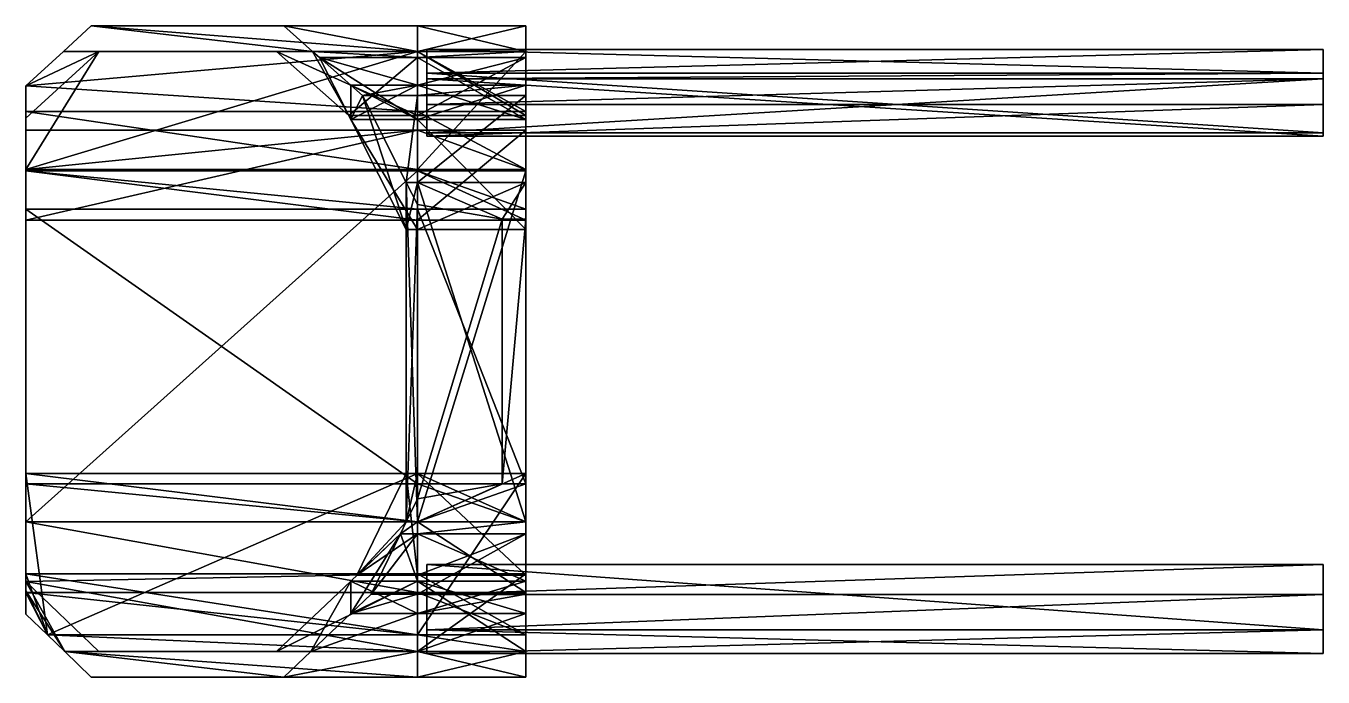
# Model space of a CAD drawing. Extents: x -406 to 144, y -10 to 266.
import ezdxf

# ---------------------------------------------------------------- set-up
doc = ezdxf.new("R2010")
doc.units = 0

msp = doc.modelspace()

# ---------------------------------------------------------------- meshes
at = {"layer": 'OBJECT000', "color": 50}
mesh = msp.add_polyface(dxfattribs=at)
corners = [(-236, 256, -52), (144, 256, -52), (144, 256, 52), (-236, 256, 52), (144, 246, 67.455574), (-236, 246, 67.455574), (-236, 246, -67), (144, 246, -67)]
mesh.append_faces([[corners[k] for k in face] for face in [(1, 3, 0), (2, 5, 3), (0, 7, 1), (6, 4, 7), (2, 7, 4), (0, 5, 6)]], dxfattribs={"vtx0": -1})
mesh.append_faces([[corners[k] for k in face] for face in [(1, 2, 3), (2, 4, 5), (0, 6, 7), (6, 5, 4), (2, 1, 7), (0, 3, 5)]], dxfattribs={"vtx2": -1})
at = {"layer": 'OBJECT001', "color": 50}
mesh = msp.add_polyface(dxfattribs=at)
corners = [(144, 10, 66.441254), (-236, 10, 66.441254), (-236, 24.926115, 88), (144, 24.926115, 88), (144, 10, 47.936783), (-236, 10, 47.936783), (144, 37.737644, 88), (-236, 37.737644, 88)]
mesh.append_faces([[corners[k] for k in face] for face in [(1, 3, 0), (5, 0, 4), (4, 7, 5), (2, 6, 3), (0, 6, 4), (1, 7, 2)]], dxfattribs={"vtx0": -1})
mesh.append_faces([[corners[k] for k in face] for face in [(1, 2, 3), (5, 1, 0), (4, 6, 7), (2, 7, 6), (0, 3, 6), (1, 5, 7)]], dxfattribs={"vtx2": -1})
at = {"layer": 'OBJECT002', "color": 50}
mesh = msp.add_polyface(dxfattribs=at)
corners = [(144, 0, -52), (-236, 0, -52), (-236, 0, 52), (144, 0, 52), (-236, 10, 66.439804), (144, 10, 66.439804), (144, 10, -66.284561), (-236, 10, -66.284561)]
mesh.append_faces([[corners[k] for k in face] for face in [(1, 3, 0), (2, 5, 3), (7, 0, 6), (6, 4, 7), (0, 5, 6), (2, 7, 4)]], dxfattribs={"vtx0": -1})
mesh.append_faces([[corners[k] for k in face] for face in [(1, 2, 3), (2, 4, 5), (7, 1, 0), (6, 5, 4), (0, 3, 5), (2, 1, 7)]], dxfattribs={"vtx2": -1})
at = {"layer": 'OBJECT003', "color": 50}
mesh = msp.add_polyface(dxfattribs=at)
corners = [(-236, 246, 67.456749), (144, 246, 67.456749), (144, 243.616394, 71.140228), (-236, 243.616394, 71.140228), (-236, 246, 47.936966), (144, 246, 47.936966), (144, 220.731522, 86.985695), (-236, 220.731522, 86.985695)]
mesh.append_faces([[corners[k] for k in face] for face in [(1, 3, 0), (0, 5, 1), (7, 2, 6), (4, 6, 5), (1, 6, 2), (0, 7, 4)]], dxfattribs={"vtx0": -1})
mesh.append_faces([[corners[k] for k in face] for face in [(1, 2, 3), (0, 4, 5), (7, 3, 2), (4, 7, 6), (1, 5, 6), (0, 3, 7)]], dxfattribs={"vtx2": -1})
at = {"layer": 'OBJECT004', "color": 50}
mesh = msp.add_polyface(dxfattribs=at)
corners = [(-236, 243.614548, 71.14222), (144, 243.614548, 71.14222), (144, 232.705872, 88), (-236, 232.705872, 88), (-236, 219.266541, 88), (144, 219.266541, 88)]
mesh.append_faces([[corners[k] for k in face] for face in [(1, 5, 2), (3, 4, 0)]])
mesh.append_faces([[corners[k] for k in face] for face in [(1, 3, 0), (0, 5, 1), (4, 2, 5)]], dxfattribs={"vtx0": -1})
mesh.append_faces([[corners[k] for k in face] for face in [(1, 2, 3), (0, 4, 5), (4, 3, 2)]], dxfattribs={"vtx2": -1})
at = {"layer": 'OBJECT005', "color": 50}
mesh = msp.add_polyface(dxfattribs=at)
corners = [(-240, 55.765617, 127.21875), (-244.730759, 55.765617, 127.21875), (-240, 65.503517, 133.710678), (-240, 190.255814, 133.710678), (-244.730759, 199.63269, 127.21875), (-240, 199.63269, 127.21875)]
mesh.append_faces([[corners[k] for k in face] for face in [(1, 2, 0), (4, 5, 3)]])
mesh.append_faces([[corners[k] for k in face] for face in [(3, 1, 4), (4, 0, 5), (2, 5, 0)]], dxfattribs={"vtx0": -1})
mesh.append_faces([[corners[k] for k in face] for face in [(3, 2, 1), (4, 1, 0), (2, 3, 5)]], dxfattribs={"vtx2": -1})
at = {"layer": 'OBJECT006', "color": 50}
mesh = msp.add_polyface(dxfattribs=at)
corners = [(-240, 50.774609, 123.890411), (-247.155746, 50.774609, 123.890411), (-244.730331, 55.764984, 127.21875), (-240, 55.764984, 127.21875), (-244.730667, 76.318436, 127.21875), (-265.694916, 33.160992, 98.449928), (-240, 76.318436, 127.21875), (-240, 33.161724, 98.450417)]
mesh.append_faces([[corners[k] for k in face] for face in [(1, 3, 0), (2, 5, 4), (2, 6, 3), (5, 0, 7), (4, 7, 6), (0, 6, 7)]], dxfattribs={"vtx0": -1})
mesh.append_faces([[corners[k] for k in face] for face in [(1, 2, 3), (2, 1, 5), (2, 4, 6), (5, 1, 0), (4, 5, 7), (0, 3, 6)]], dxfattribs={"vtx2": -1})
at = {"layer": 'OBJECT007', "color": 50}
mesh = msp.add_polyface(dxfattribs=at)
corners = [(-240, 0.78125, 71.630547), (-285.241394, 0.78125, 71.630547), (-268.302856, 16.874454, 94.875), (-240, 16.874454, 94.875), (-299.777374, 0.78125, 51.681805), (-268.30191, 30.685896, 94.875), (-240, 0.78125, 51.681801), (-240, 30.686314, 94.875)]
mesh.append_faces([[corners[k] for k in face] for face in [(1, 3, 0), (1, 5, 2), (4, 0, 6), (4, 7, 5), (2, 7, 3), (0, 7, 6)]], dxfattribs={"vtx0": -1})
mesh.append_faces([[corners[k] for k in face] for face in [(1, 2, 3), (1, 4, 5), (4, 1, 0), (4, 6, 7), (2, 5, 7), (0, 3, 7)]], dxfattribs={"vtx2": -1})
at = {"layer": 'OBJECT008', "color": 50}
mesh = msp.add_polyface(dxfattribs=at)
corners = [(-240, -10, -56.062496), (-378.288879, -10, -56.062496), (-296.58551, -10, 56.061974), (-240, -10, 56.061974), (-285.240631, 0.78125, 71.628197), (-240, 0.78125, 71.628197), (-240, 0.78125, -71.464279), (-389.5159, 0.78125, -71.464279)]
mesh.append_faces([[corners[k] for k in face] for face in [(1, 3, 0), (2, 5, 3), (7, 0, 6), (2, 7, 4), (6, 4, 7), (0, 5, 6)]], dxfattribs={"vtx0": -1})
mesh.append_faces([[corners[k] for k in face] for face in [(1, 2, 3), (2, 4, 5), (7, 1, 0), (2, 1, 7), (6, 5, 4), (0, 3, 5)]], dxfattribs={"vtx2": -1})
at = {"layer": 'OBJECT009', "color": 50}
mesh = msp.add_polyface(dxfattribs=at)
corners = [(-240, 7.861858, -81.582481), (-396.886139, 7.861929, -81.582588), (-389.514282, 0.78125, -71.466324), (-240, 0.78125, -71.466324), (-375.103149, 0.78125, -51.686302), (-406, 26.616159, -94.085426), (-406, 30.45767, -94.085442), (-406, 33.818336, -98.886879), (-240, 0.78125, -51.686596), (-240, 33.817787, -98.886452)]
mesh.append_faces([[corners[k] for k in face] for face in [(5, 7, 6)]])
mesh.append_faces([[corners[k] for k in face] for face in [(1, 3, 0), (2, 6, 4), (2, 8, 3), (7, 0, 9), (6, 8, 4), (0, 8, 9)]], dxfattribs={"vtx0": -1})
mesh.append_faces([[corners[k] for k in face] for face in [(2, 5, 6), (7, 1, 0), (6, 9, 8)]], dxfattribs={"vtx0": -1, "vtx2": -1})
mesh.append_faces([[corners[k] for k in face] for face in [(1, 2, 3), (2, 1, 5), (2, 4, 8), (7, 5, 1), (6, 7, 9), (0, 3, 8)]], dxfattribs={"vtx2": -1})
at = {"layer": 'OBJECT010', "color": 50}
mesh = msp.add_polyface(dxfattribs=at)
corners = [(-240, 55.76569, -127.218742), (-406, 55.76569, -127.218742), (-406, 25.843451, -107.270599), (-240, 25.843451, -107.270599), (-406, 16.61504, -94.08831), (-396.886749, 7.861738, -81.582336), (-240, 7.861738, -81.582336), (-406, 26.621393, -94.088783), (-240, 76.316299, -127.218742), (-406, 76.316299, -127.218742)]
mesh.append_faces([[corners[k] for k in face] for face in [(4, 7, 5)]])
mesh.append_faces([[corners[k] for k in face] for face in [(1, 3, 0), (2, 6, 3), (9, 0, 8), (2, 7, 4), (5, 8, 6), (0, 6, 8)]], dxfattribs={"vtx0": -1})
mesh.append_faces([[corners[k] for k in face] for face in [(2, 5, 6), (2, 9, 7), (5, 9, 8)]], dxfattribs={"vtx0": -1, "vtx2": -1})
mesh.append_faces([[corners[k] for k in face] for face in [(1, 2, 3), (2, 4, 5), (9, 1, 0), (2, 1, 9), (5, 7, 9), (0, 3, 6)]], dxfattribs={"vtx2": -1})
at = {"layer": 'OBJECT011', "color": 50}
mesh = msp.add_polyface(dxfattribs=at)
corners = [(-240, 188.37587, -138), (-406, 188.37587, -138), (-406, 71.937508, -138), (-240, 71.937508, -138), (-406, 55.765633, -127.218742), (-406, 204.547745, -127.218742), (-240, 204.544876, -127.218742), (-240, 55.765533, -127.218742)]
mesh.append_faces([[corners[k] for k in face] for face in [(1, 3, 0), (2, 5, 4), (5, 0, 6), (2, 7, 3), (4, 6, 7), (0, 7, 6)]], dxfattribs={"vtx0": -1})
mesh.append_faces([[corners[k] for k in face] for face in [(1, 2, 3), (2, 1, 5), (5, 1, 0), (2, 4, 7), (4, 5, 6), (0, 3, 7)]], dxfattribs={"vtx2": -1})
at = {"layer": 'OBJECT012', "color": 50}
mesh = msp.add_polyface(dxfattribs=at)
corners = [(-390.077606, 255.21875, -72.23687), (-406, 240.652893, -94.088715), (-406, 229.788254, -110.386101), (-240, 229.757141, -110.406837), (-240, 255.21875, -72.213432), (-406, 205.119537, -126.832138), (-240, 205.119537, -126.832138), (-406, 226.945724, -94.091988), (-375.097351, 255.21875, -51.681297), (-240, 255.21875, -51.681297)]
mesh.append_faces([[corners[k] for k in face] for face in [(1, 4, 0), (2, 6, 3), (1, 8, 7), (2, 7, 5), (0, 9, 8), (5, 9, 6), (3, 9, 4)]], dxfattribs={"vtx0": -1})
mesh.append_faces([[corners[k] for k in face] for face in [(1, 3, 4), (5, 8, 9)]], dxfattribs={"vtx0": -1, "vtx2": -1})
mesh.append_faces([[corners[k] for k in face] for face in [(1, 2, 3), (2, 5, 6), (1, 0, 8), (2, 1, 7), (0, 4, 9), (5, 7, 8), (3, 6, 9)]], dxfattribs={"vtx2": -1})
at = {"layer": 'OBJECT013', "color": 50}
mesh = msp.add_polyface(dxfattribs=at)
corners = [(-240, 205.113098, -126.841835), (-406, 205.113098, -126.841835), (-406, 204.548111, -127.21875), (-240, 204.548111, -127.21875), (-406, 183.65596, -127.218742), (-240, 183.65596, -127.218742), (-406, 221.8284, -101.768242), (-240, 221.829651, -101.76741)]
mesh.append_faces([[corners[k] for k in face] for face in [(1, 3, 0), (2, 5, 3), (2, 6, 4), (1, 7, 6), (4, 7, 5), (0, 5, 7)]], dxfattribs={"vtx0": -1})
mesh.append_faces([[corners[k] for k in face] for face in [(1, 2, 3), (2, 4, 5), (2, 1, 6), (1, 0, 7), (4, 6, 7), (0, 3, 5)]], dxfattribs={"vtx2": -1})
at = {"layer": 'OBJECT014', "color": 50}
mesh = msp.add_polyface(dxfattribs=at)
corners = [(-268.298615, 240.885269, 94.875), (-281.54306, 252.646378, 76.699898), (-240, 252.646378, 76.699898), (-240, 240.885269, 94.875), (-268.299927, 226.397003, 94.875), (-240, 226.396057, 94.875)]
mesh.append_faces([[corners[k] for k in face] for face in [(1, 0, 4), (2, 5, 3)]])
mesh.append_faces([[corners[k] for k in face] for face in [(1, 3, 0), (1, 5, 2), (4, 3, 5)]], dxfattribs={"vtx0": -1})
mesh.append_faces([[corners[k] for k in face] for face in [(1, 2, 3), (1, 4, 5), (4, 0, 3)]], dxfattribs={"vtx2": -1})
at = {"layer": 'OBJECT015', "color": 50}
mesh = msp.add_polyface(dxfattribs=at)
corners = [(-240, 199.634674, 127.21875), (-244.725891, 199.634674, 127.21875), (-263.303009, 236.453094, 101.725739), (-240, 236.453094, 101.725739), (-268.295197, 240.885361, 94.875), (-240, 240.885361, 94.875), (-244.725204, 179.684174, 127.21875), (-268.294556, 226.39682, 94.875), (-240, 179.684174, 127.21875), (-240, 226.396179, 94.875)]
mesh.append_faces([[corners[k] for k in face] for face in [(1, 3, 0), (2, 5, 3), (2, 7, 4), (6, 0, 8), (7, 8, 9), (4, 9, 5), (0, 9, 8)]], dxfattribs={"vtx0": -1})
mesh.append_faces([[corners[k] for k in face] for face in [(2, 6, 7), (0, 5, 9)]], dxfattribs={"vtx0": -1, "vtx2": -1})
mesh.append_faces([[corners[k] for k in face] for face in [(1, 2, 3), (2, 4, 5), (2, 1, 6), (6, 1, 0), (7, 6, 8), (4, 7, 9), (0, 3, 5)]], dxfattribs={"vtx2": -1})
at = {"layer": 'OBJECT016', "color": 50}
mesh = msp.add_polyface(dxfattribs=at)
corners = [(-378.288177, 266, -56.062485), (-240, 266, -56.062485), (-240, 266, 56.063396), (-296.58255, 266, 56.063396), (-284.440491, 255.21875, 72.726471), (-240, 255.21875, 72.726471), (-390.075592, 255.21875, -72.235374), (-240, 255.21875, -72.235374)]
mesh.append_faces([[corners[k] for k in face] for face in [(1, 3, 0), (3, 5, 4), (0, 7, 1), (0, 4, 6), (6, 5, 7), (2, 7, 5)]], dxfattribs={"vtx0": -1})
mesh.append_faces([[corners[k] for k in face] for face in [(1, 2, 3), (3, 2, 5), (0, 6, 7), (0, 3, 4), (6, 4, 5), (2, 1, 7)]], dxfattribs={"vtx2": -1})
at = {"layer": 'OBJECT017', "color": 50}
mesh = msp.add_polyface(dxfattribs=at)
corners = [(-281.547028, 252.651901, 76.696045), (-284.437592, 255.21875, 72.729385), (-240, 255.21875, 72.729385), (-240, 252.651901, 76.696045), (-299.772827, 255.21875, 51.681999), (-269.094177, 227.97612, 93.781487), (-240, 255.21875, 51.681999), (-240, 227.976593, 93.780762)]
mesh.append_faces([[corners[k] for k in face] for face in [(1, 3, 0), (1, 5, 4), (1, 6, 2), (5, 3, 7), (4, 7, 6), (2, 7, 3)]], dxfattribs={"vtx0": -1})
mesh.append_faces([[corners[k] for k in face] for face in [(1, 2, 3), (1, 0, 5), (1, 4, 6), (5, 0, 3), (4, 5, 7), (2, 6, 7)]], dxfattribs={"vtx2": -1})
at = {"layer": 'OBJECT018', "color": 50}
mesh = msp.add_polyface(dxfattribs=at)
corners = [(-240, 16.874435, 94.875), (-268.299683, 16.874435, 94.875), (-259.612915, 25.127676, 106.795692), (-240, 25.127676, 106.795692), (-247.155045, 50.775688, 123.891991), (-240, 50.775688, 123.891991), (-268.299927, 30.68589, 94.875), (-240, 30.686312, 94.875)]
mesh.append_faces([[corners[k] for k in face] for face in [(1, 3, 0), (2, 5, 3), (1, 4, 2), (4, 7, 5), (6, 0, 7), (3, 7, 0)]], dxfattribs={"vtx0": -1})
mesh.append_faces([[corners[k] for k in face] for face in [(1, 2, 3), (2, 4, 5), (1, 6, 4), (4, 6, 7), (6, 1, 0), (3, 5, 7)]], dxfattribs={"vtx2": -1})
at = {"layer": 'OBJECT019', "color": 50}
mesh = msp.add_polyface(dxfattribs=at)
corners = [(-240, 266, -56.062485), (-194, 266, -56.062485), (-194, 266, 56.063396), (-240, 266, 56.063396), (-194, 255.21875, 72.726471), (-240, 255.21875, 72.726471), (-240, 255.21875, -72.235374), (-194, 255.21875, -72.235374)]
mesh.append_faces([[corners[k] for k in face] for face in [(1, 3, 0), (2, 5, 3), (0, 7, 1), (6, 4, 7), (2, 7, 4), (0, 5, 6)]], dxfattribs={"vtx0": -1})
mesh.append_faces([[corners[k] for k in face] for face in [(1, 2, 3), (2, 4, 5), (0, 6, 7), (6, 5, 4), (2, 1, 7), (0, 3, 5)]], dxfattribs={"vtx2": -1})
at = {"layer": 'OBJECT020', "color": 50}
mesh = msp.add_polyface(dxfattribs=at)
corners = [(-240, 252.646378, 76.699898), (-194, 252.646378, 76.699898), (-194, 240.885269, 94.875), (-240, 240.885269, 94.875), (-240, 226.396057, 94.875), (-194, 226.396057, 94.875)]
mesh.append_faces([[corners[k] for k in face] for face in [(1, 5, 2), (3, 4, 0)]])
mesh.append_faces([[corners[k] for k in face] for face in [(1, 3, 0), (0, 5, 1), (4, 2, 5)]], dxfattribs={"vtx0": -1})
mesh.append_faces([[corners[k] for k in face] for face in [(1, 2, 3), (0, 4, 5), (4, 3, 2)]], dxfattribs={"vtx2": -1})
at = {"layer": 'OBJECT021', "color": 50}
mesh = msp.add_polyface(dxfattribs=at)
corners = [(-194, 199.634674, 127.21875), (-240, 199.634674, 127.21875), (-240, 236.453094, 101.725739), (-194, 236.453094, 101.725739), (-240, 240.885361, 94.875), (-194, 240.885361, 94.875), (-194, 179.684174, 127.21875), (-240, 179.684174, 127.21875), (-194, 226.396179, 94.875), (-240, 226.396179, 94.875)]
mesh.append_faces([[corners[k] for k in face] for face in [(1, 3, 0), (2, 5, 3), (7, 0, 6), (9, 6, 8), (4, 8, 5), (0, 8, 6), (2, 9, 4)]], dxfattribs={"vtx0": -1})
mesh.append_faces([[corners[k] for k in face] for face in [(0, 5, 8), (2, 7, 9)]], dxfattribs={"vtx0": -1, "vtx2": -1})
mesh.append_faces([[corners[k] for k in face] for face in [(1, 2, 3), (2, 4, 5), (7, 1, 0), (9, 7, 6), (4, 9, 8), (0, 3, 5), (2, 1, 7)]], dxfattribs={"vtx2": -1})
at = {"layer": 'OBJECT022', "color": 50}
mesh = msp.add_polyface(dxfattribs=at)
corners = [(-194, 50.774609, 123.890411), (-240, 50.774609, 123.890411), (-240, 55.764984, 127.21875), (-194, 55.764984, 127.21875), (-240, 76.318436, 127.21875), (-194, 76.318436, 127.21875), (-194, 33.161724, 98.450417), (-240, 33.161724, 98.450417)]
mesh.append_faces([[corners[k] for k in face] for face in [(1, 3, 0), (2, 5, 3), (7, 0, 6), (4, 6, 5), (0, 5, 6), (2, 7, 4)]], dxfattribs={"vtx0": -1})
mesh.append_faces([[corners[k] for k in face] for face in [(1, 2, 3), (2, 4, 5), (7, 1, 0), (4, 7, 6), (0, 3, 5), (2, 1, 7)]], dxfattribs={"vtx2": -1})
at = {"layer": 'OBJECT023', "color": 50}
mesh = msp.add_polyface(dxfattribs=at)
corners = [(-194, 0.78125, 71.630547), (-240, 0.78125, 71.630547), (-240, 16.874454, 94.875), (-194, 16.874454, 94.875), (-194, 0.78125, 51.681801), (-240, 0.78125, 51.681801), (-194, 30.686314, 94.875), (-240, 30.686314, 94.875)]
mesh.append_faces([[corners[k] for k in face] for face in [(1, 3, 0), (5, 0, 4), (4, 7, 5), (2, 6, 3), (0, 6, 4), (1, 7, 2)]], dxfattribs={"vtx0": -1})
mesh.append_faces([[corners[k] for k in face] for face in [(1, 2, 3), (5, 1, 0), (4, 6, 7), (2, 7, 6), (0, 3, 6), (1, 5, 7)]], dxfattribs={"vtx2": -1})
at = {"layer": 'OBJECT024', "color": 50}
mesh = msp.add_polyface(dxfattribs=at)
corners = [(-194, 7.861856, -81.582481), (-240, 7.861858, -81.582481), (-240, 0.78125, -71.466324), (-194, 0.78125, -71.466324), (-240, 0.78125, -51.686596), (-194, 0.78125, -51.686604), (-194, 33.817776, -98.886444), (-240, 33.817787, -98.886452)]
mesh.append_faces([[corners[k] for k in face] for face in [(1, 3, 0), (2, 5, 3), (7, 0, 6), (6, 4, 7), (0, 5, 6), (1, 4, 2)]], dxfattribs={"vtx0": -1})
mesh.append_faces([[corners[k] for k in face] for face in [(1, 2, 3), (2, 4, 5), (7, 1, 0), (6, 5, 4), (0, 3, 5), (1, 7, 4)]], dxfattribs={"vtx2": -1})
at = {"layer": 'OBJECT025', "color": 50}
mesh = msp.add_polyface(dxfattribs=at)
corners = [(-194, 188.37587, -138), (-240, 188.37587, -138), (-240, 71.937508, -138), (-194, 71.937508, -138), (-194, 204.544876, -127.218742), (-240, 204.544876, -127.218742), (-240, 55.765533, -127.218742), (-194, 55.765533, -127.218742)]
mesh.append_faces([[corners[k] for k in face] for face in [(1, 3, 0), (5, 0, 4), (2, 7, 3), (6, 4, 7), (0, 7, 4), (2, 5, 6)]], dxfattribs={"vtx0": -1})
mesh.append_faces([[corners[k] for k in face] for face in [(1, 2, 3), (5, 1, 0), (2, 6, 7), (6, 5, 4), (0, 3, 7), (2, 1, 5)]], dxfattribs={"vtx2": -1})
at = {"layer": 'OBJECT026', "color": 50}
mesh = msp.add_polyface(dxfattribs=at)
corners = [(-240, 229.757141, -110.406837), (-194, 229.756393, -110.407341), (-194, 255.21875, -72.212807), (-240, 255.21875, -72.213432), (-240, 205.119537, -126.832138), (-194, 205.119537, -126.832138), (-194, 255.21875, -51.681297), (-240, 255.21875, -51.681297)]
mesh.append_faces([[corners[k] for k in face] for face in [(1, 3, 0), (0, 5, 1), (2, 7, 3), (4, 6, 5), (1, 6, 2), (0, 7, 4)]], dxfattribs={"vtx0": -1})
mesh.append_faces([[corners[k] for k in face] for face in [(1, 2, 3), (0, 4, 5), (2, 6, 7), (4, 7, 6), (1, 5, 6), (0, 3, 7)]], dxfattribs={"vtx2": -1})
at = {"layer": 'OBJECT027', "color": 50}
mesh = msp.add_polyface(dxfattribs=at)
corners = [(-194, 55.76569, -127.218742), (-240, 55.76569, -127.218742), (-240, 25.843451, -107.270599), (-194, 25.843451, -107.270599), (-240, 7.861738, -81.582336), (-194, 7.861738, -81.582336), (-194, 76.316299, -127.218742), (-240, 76.316299, -127.218742)]
mesh.append_faces([[corners[k] for k in face] for face in [(1, 3, 0), (2, 5, 3), (7, 0, 6), (4, 6, 5), (0, 5, 6), (2, 7, 4)]], dxfattribs={"vtx0": -1})
mesh.append_faces([[corners[k] for k in face] for face in [(1, 2, 3), (2, 4, 5), (7, 1, 0), (4, 7, 6), (0, 3, 5), (2, 1, 7)]], dxfattribs={"vtx2": -1})
at = {"layer": 'OBJECT028', "color": 50}
mesh = msp.add_polyface(dxfattribs=at)
corners = [(-194, 205.113098, -126.841835), (-240, 205.113098, -126.841835), (-240, 204.548111, -127.21875), (-194, 204.548111, -127.21875), (-240, 183.65596, -127.218742), (-194, 183.65596, -127.218742), (-194, 221.829651, -101.76741), (-240, 221.829651, -101.76741)]
mesh.append_faces([[corners[k] for k in face] for face in [(1, 3, 0), (2, 5, 3), (0, 7, 1), (4, 6, 5), (0, 5, 6), (2, 7, 4)]], dxfattribs={"vtx0": -1})
mesh.append_faces([[corners[k] for k in face] for face in [(1, 2, 3), (2, 4, 5), (0, 6, 7), (4, 7, 6), (0, 3, 5), (2, 1, 7)]], dxfattribs={"vtx2": -1})
at = {"layer": 'OBJECT029', "color": 50}
mesh = msp.add_polyface(dxfattribs=at)
corners = [(-194, -10, -56.062496), (-240, -10, -56.062496), (-240, -10, 56.061974), (-194, -10, 56.061974), (-240, 0.78125, 71.628197), (-194, 0.78125, 71.628197), (-194, 0.78125, -71.464279), (-240, 0.78125, -71.464279)]
mesh.append_faces([[corners[k] for k in face] for face in [(1, 3, 0), (2, 5, 3), (7, 0, 6), (6, 4, 7), (0, 5, 6), (2, 7, 4)]], dxfattribs={"vtx0": -1})
mesh.append_faces([[corners[k] for k in face] for face in [(1, 2, 3), (2, 4, 5), (7, 1, 0), (6, 5, 4), (0, 3, 5), (2, 1, 7)]], dxfattribs={"vtx2": -1})
at = {"layer": 'OBJECT030', "color": 50}
mesh = msp.add_polyface(dxfattribs=at)
corners = [(-240, 255.21875, 72.729385), (-194, 255.21875, 72.729385), (-194, 252.651901, 76.696045), (-240, 252.651901, 76.696045), (-240, 255.21875, 51.681999), (-194, 255.21875, 51.681999), (-194, 227.976593, 93.780762), (-240, 227.976593, 93.780762)]
mesh.append_faces([[corners[k] for k in face] for face in [(1, 3, 0), (0, 5, 1), (7, 2, 6), (4, 6, 5), (1, 6, 2), (0, 7, 4)]], dxfattribs={"vtx0": -1})
mesh.append_faces([[corners[k] for k in face] for face in [(1, 2, 3), (0, 4, 5), (7, 3, 2), (4, 7, 6), (1, 5, 6), (0, 3, 7)]], dxfattribs={"vtx2": -1})
at = {"layer": 'OBJECT031', "color": 50}
mesh = msp.add_polyface(dxfattribs=at)
corners = [(-194, 16.874435, 94.875), (-240, 16.874435, 94.875), (-240, 25.127676, 106.795692), (-194, 25.127676, 106.795692), (-240, 50.775688, 123.891991), (-194, 50.775688, 123.891991), (-240, 30.686312, 94.875), (-194, 30.686312, 94.875)]
mesh.append_faces([[corners[k] for k in face] for face in [(1, 3, 0), (2, 5, 3), (4, 7, 5), (6, 0, 7), (3, 7, 0), (1, 4, 2)]], dxfattribs={"vtx0": -1})
mesh.append_faces([[corners[k] for k in face] for face in [(1, 2, 3), (2, 4, 5), (4, 6, 7), (6, 1, 0), (3, 5, 7), (1, 6, 4)]], dxfattribs={"vtx2": -1})
at = {"layer": 'OBJECT032', "color": 50}
mesh = msp.add_polyface(dxfattribs=at)
corners = [(-194, 71.936729, 138), (-204.054596, 71.936729, 138), (-204.054596, 184.0625, 138), (-194, 184.0625, 138), (-194, 55.765617, 127.21875), (-240, 55.765617, 127.21875), (-240, 65.503517, 133.710678), (-240, 190.255814, 133.710678), (-240, 199.63269, 127.21875), (-194, 199.63269, 127.21875)]
mesh.append_faces([[corners[k] for k in face] for face in [(1, 3, 0), (5, 0, 4), (2, 9, 3), (2, 6, 7), (8, 4, 9), (0, 9, 4), (7, 5, 8)]], dxfattribs={"vtx0": -1})
mesh.append_faces([[corners[k] for k in face] for face in [(5, 1, 0), (2, 8, 9)]], dxfattribs={"vtx0": -1, "vtx2": -1})
mesh.append_faces([[corners[k] for k in face] for face in [(1, 2, 3), (5, 6, 1), (2, 7, 8), (2, 1, 6), (8, 5, 4), (0, 3, 9), (7, 6, 5)]], dxfattribs={"vtx2": -1})

doc.saveas('drawing.dxf')
